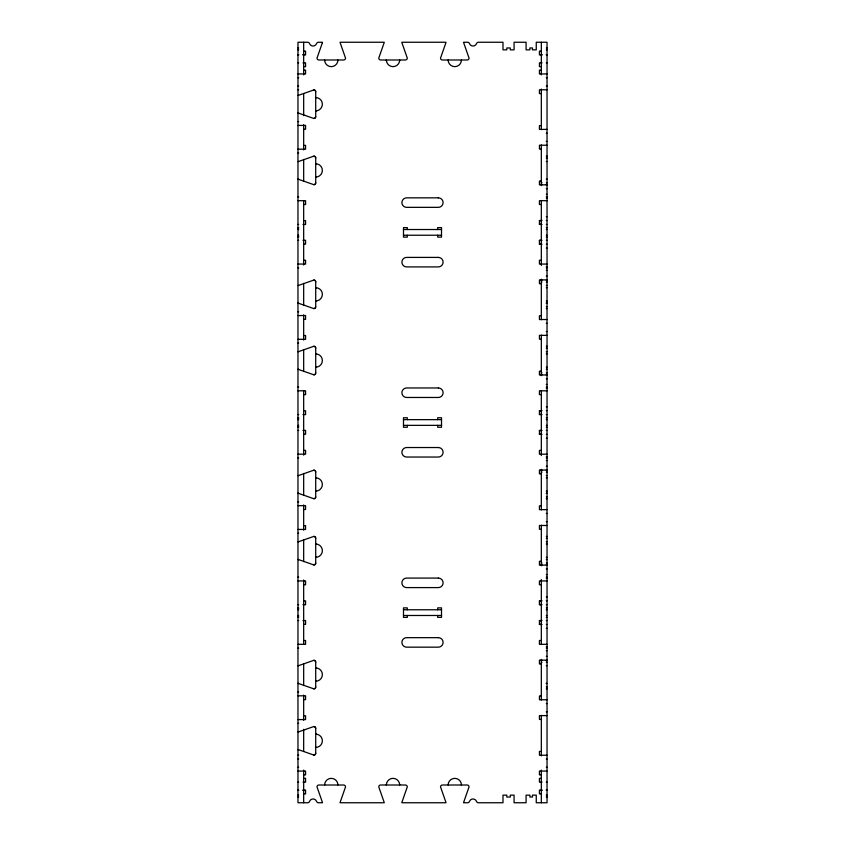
<?xml version="1.0" encoding="UTF-8"?>
<svg xmlns="http://www.w3.org/2000/svg" width="845" height="845" viewBox="0 0 845 845"><rect width="100%" height="100%" fill="white"/><g stroke="black" fill="none" stroke-linecap="round" stroke-linejoin="round"><path stroke-width="1.27" d="M298.507 113.114A1.901 1.901 0 0 0 297.968 113.04A1.901 1.901 0 0 1 298.507 113.114L313.812 118.469A1.901 1.901 0 0 0 315.713 116.568L315.713 91.851A1.901 1.901 0 0 0 313.812 89.95L298.507 95.305A1.901 1.901 0 0 1 297.968 95.39M298.507 179.32A1.901 1.901 0 0 0 297.968 179.235A1.901 1.901 0 0 1 298.507 179.32L313.812 184.675A1.901 1.901 0 0 0 315.713 182.773L315.713 158.057A1.901 1.901 0 0 0 313.812 156.156L298.507 161.511A1.901 1.901 0 0 1 297.968 161.585M298.507 303.239A1.901 1.901 0 0 0 297.968 303.165A1.901 1.901 0 0 1 298.507 303.239L313.812 308.594A1.901 1.901 0 0 0 315.713 306.693L315.713 281.976A1.901 1.901 0 0 0 313.812 280.075L298.507 285.43A1.901 1.901 0 0 1 297.968 285.515M298.507 369.445A1.901 1.901 0 0 0 297.968 369.36A1.901 1.901 0 0 1 298.507 369.445L313.812 374.8A1.901 1.901 0 0 0 315.713 372.899L315.713 348.182A1.901 1.901 0 0 0 313.812 346.281L298.507 351.636A1.901 1.901 0 0 1 297.968 351.71M298.507 493.364A1.901 1.901 0 0 0 297.968 493.29A1.901 1.901 0 0 1 298.507 493.364L313.812 498.719A1.901 1.901 0 0 0 315.713 496.818L315.713 472.101A1.901 1.901 0 0 0 313.812 470.2L298.507 475.555A1.901 1.901 0 0 1 297.968 475.64M298.507 559.57A1.901 1.901 0 0 0 297.968 559.485A1.901 1.901 0 0 1 298.507 559.57L313.812 564.925A1.901 1.901 0 0 0 315.713 563.023L315.713 538.307A1.901 1.901 0 0 0 313.812 536.406L298.507 541.761A1.901 1.901 0 0 1 297.968 541.835M298.507 683.489A1.901 1.901 0 0 0 297.968 683.415A1.901 1.901 0 0 1 298.507 683.489L313.812 688.844A1.901 1.901 0 0 0 315.713 686.943L315.713 662.226A1.901 1.901 0 0 0 313.812 660.325L298.507 665.68A1.901 1.901 0 0 1 297.968 665.765M298.507 749.695A1.901 1.901 0 0 0 297.968 749.61A1.901 1.901 0 0 1 298.507 749.695L313.812 755.05A1.901 1.901 0 0 0 315.713 753.148L315.713 728.432A1.901 1.901 0 0 0 313.812 726.531L298.507 731.886A1.901 1.901 0 0 1 297.968 731.96M297.968 47.954L298.676 47.954M546.314 47.954L547.032 47.954M297.968 49.855L298.676 49.855M546.314 49.855L547.032 49.855M303.672 51.122L305.573 51.122L305.573 54.925L302.954 54.925M541.328 51.122L539.427 51.122L539.427 54.925L542.036 54.925M297.968 54.693L298.676 54.693M302.954 54.693L303.672 54.693M541.328 54.693L542.036 54.693M546.314 54.693L547.032 54.693M297.968 54.925L298.676 54.925M546.314 54.925L547.032 54.925M297.968 62.847L298.676 62.847M302.954 62.847L305.573 62.847L305.573 66.649L303.672 66.649M542.036 62.847L539.427 62.847L539.427 66.649L541.328 66.649M546.314 62.847L547.032 62.847M303.672 70.135L305.573 70.135L305.573 73.938L297.968 73.938M541.328 70.135L539.427 70.135L539.427 73.938L547.032 73.938M297.968 77.74L298.676 77.74M546.314 77.74L547.032 77.74M297.968 85.979L298.676 85.979M546.314 85.979L547.032 85.979M297.968 89.781L298.676 89.781M547.032 89.781L539.427 89.781L539.427 93.584L541.328 93.584M297.968 121.627L298.676 121.627M297.968 125.43L305.573 125.43L305.573 129.232L303.672 129.232M541.328 125.588L539.427 125.588L539.427 129.391L547.032 129.391M546.314 133.193L547.032 133.193M546.314 141.432L547.032 141.432M547.032 145.234L539.427 145.234L539.427 149.037L541.328 149.037M303.672 145.393L305.573 145.393L305.573 149.195L297.968 149.195M297.968 152.998L298.676 152.998M546.314 156.156L547.032 156.156M546.314 158.057L547.032 158.057M546.314 161.511L547.032 161.511M541.328 181.041L539.427 181.041L539.427 184.844L547.032 184.844M541.328 182.773L542.036 182.773M546.314 182.773L547.032 182.773M541.328 184.675L542.036 184.675M546.314 184.675L547.032 184.675M546.314 188.646L547.032 188.646M546.314 194.35L547.032 194.35M297.968 196.885L298.676 196.885M546.314 196.885L547.032 196.885M546.314 198.152L547.032 198.152M297.968 200.687L305.573 200.687L305.573 204.49L303.672 204.49M547.032 200.687L539.427 200.687L539.427 204.49L541.328 204.49M546.314 216.69L547.032 216.69M542.036 220.492L539.427 220.492L539.427 224.453L542.036 224.453M546.314 220.492L547.032 220.492M303.672 220.651L305.573 220.651L305.573 224.453L302.954 224.453M539.427 220.651L541.328 220.651M539.427 224.295L541.328 224.295M297.968 224.453L298.676 224.453M546.314 224.453L547.032 224.453M297.968 227.622L298.676 227.622M546.314 227.622L547.032 227.622M297.968 228.256L298.676 228.256M297.968 229.523L298.676 229.523M403.487 229.523L441.512 229.523M546.314 229.523L547.032 229.523M297.968 235.227L298.676 235.227M403.487 235.227L441.512 235.227M546.314 235.227L547.032 235.227M297.968 236.494L298.676 236.494M297.968 237.128L298.676 237.128M546.314 237.128L547.032 237.128M297.968 240.297L298.676 240.297M302.954 240.297L305.573 240.297L305.573 244.099L303.672 244.099M542.036 240.297L539.427 240.297L539.427 244.258L542.036 244.258M546.314 240.297L547.032 240.297M539.427 240.455L541.328 240.455M539.427 244.099L541.328 244.099M546.314 244.258L547.032 244.258M546.314 248.06L547.032 248.06M303.672 260.26L305.573 260.26L305.573 264.062L297.968 264.062M541.328 260.26L539.427 260.26L539.427 264.062L547.032 264.062M546.314 266.597L547.032 266.597M297.968 267.865L298.676 267.865M546.314 267.865L547.032 267.865M546.314 270.4L547.032 270.4M546.314 276.104L547.032 276.104M547.032 279.906L539.427 279.906L539.427 283.709L541.328 283.709M541.328 280.075L542.036 280.075M546.314 280.075L547.032 280.075M541.328 281.976L542.036 281.976M546.314 281.976L547.032 281.976M546.314 285.43L547.032 285.515M546.314 287.68L547.032 287.68M546.314 300.989L547.032 300.989M546.314 303.165L547.032 303.165M546.314 303.239L547.032 303.239M546.314 306.693L547.032 306.693M546.314 308.594L547.032 308.594M297.968 311.752L298.676 311.752M297.968 315.555L305.573 315.555L305.573 319.357L303.672 319.357M541.328 315.713L539.427 315.713L539.427 319.516L547.032 319.516M546.314 323.318L547.032 323.318M546.314 331.557L547.032 331.557M547.032 335.359L539.427 335.359L539.427 339.162L541.328 339.162M303.672 335.518L305.573 335.518L305.573 339.32L297.968 339.32M297.968 343.123L298.676 343.123M546.314 346.281L547.032 346.281M546.314 348.182L547.032 348.182M546.314 351.71L547.032 351.71M546.314 353.886L547.032 353.886M546.314 367.195L547.032 367.195M541.328 371.166L539.427 371.166L539.427 374.969L547.032 374.969M541.328 372.899L542.036 372.899M546.314 372.899L547.032 372.899M541.328 374.8L542.036 374.8M546.314 374.8L547.032 374.8M546.314 378.771L547.032 378.771M546.314 384.475L547.032 384.475M297.968 387.01L298.676 387.01M546.314 387.01L547.032 387.01M546.314 388.277L547.032 388.277M297.968 390.812L305.573 390.812L305.573 394.615L303.672 394.615M547.032 390.812L539.427 390.812L539.427 394.615L541.328 394.615M546.314 406.815L547.032 406.815M542.036 410.617L539.427 410.617L539.427 414.578L542.036 414.578M546.314 410.617L547.032 410.617M303.672 410.776L305.573 410.776L305.573 414.578L302.954 414.578M539.427 410.776L541.328 410.776M539.427 414.42L541.328 414.42M297.968 414.578L298.676 414.578M546.314 414.578L547.032 414.578M297.968 417.747L298.676 417.747M546.314 417.747L547.032 417.747M297.968 418.381L298.676 418.381M297.968 419.648L298.676 419.648M403.487 419.648L441.512 419.648M546.314 419.648L547.032 419.648M297.968 425.352L298.676 425.352M403.487 425.352L441.512 425.352M546.314 425.352L547.032 425.352M297.968 426.619L298.676 426.619M297.968 427.253L298.676 427.253M546.314 427.253L547.032 427.253M297.968 430.422L298.676 430.422M302.954 430.422L305.573 430.422L305.573 434.224L303.672 434.224M542.036 430.422L539.427 430.422L539.427 434.383L542.036 434.383M546.314 430.422L547.032 430.422M539.427 430.58L541.328 430.58M539.427 434.224L541.328 434.224M546.314 434.383L547.032 434.383M546.314 438.185L547.032 438.185M303.672 450.385L305.573 450.385L305.573 454.187L297.968 454.187M541.328 450.385L539.427 450.385L539.427 454.187L547.032 454.187M546.314 456.722L547.032 456.722M297.968 457.99L298.676 457.99M546.314 457.99L547.032 457.99M546.314 460.525L547.032 460.525M546.314 466.229L547.032 466.229M547.032 470.031L539.427 470.031L539.427 473.834L541.328 473.834M541.328 470.2L542.036 470.2M546.314 470.2L547.032 470.2M541.328 472.101L542.036 472.101M546.314 472.101L547.032 472.101M546.314 475.555L547.032 475.555M546.314 477.805L547.032 477.805M546.314 491.114L547.032 491.114M546.314 493.29L547.032 493.29M546.314 493.364L547.032 493.364M546.314 496.818L547.032 496.818M546.314 498.719L547.032 498.719M297.968 501.877L298.676 501.877M297.968 505.68L305.573 505.68L305.573 509.482L303.672 509.482M541.328 505.838L539.427 505.838L539.427 509.641L547.032 509.641M546.314 513.443L547.032 513.443M546.314 521.682L547.032 521.682M547.032 525.484L539.427 525.484L539.427 529.287L541.328 529.287M303.672 525.643L305.573 525.643L305.573 529.445L297.968 529.445M297.968 533.248L298.676 533.248M546.314 536.406L547.032 536.406M546.314 538.307L547.032 538.307M546.314 541.761L547.032 541.761M546.314 544.011L547.032 544.011M546.314 557.32L547.032 557.32M541.328 561.291L539.427 561.291L539.427 565.094L547.032 565.094M541.328 563.023L542.036 563.023M546.314 563.023L547.032 563.023M541.328 564.925L542.036 564.925M546.314 564.925L547.032 564.925M546.314 568.896L547.032 568.896M546.314 574.6L547.032 574.6M297.968 577.135L298.676 577.135M546.314 577.135L547.032 577.135M546.314 578.403L547.032 578.403M297.968 580.938L305.573 580.938L305.573 584.74L303.672 584.74M547.032 580.938L539.427 580.938L539.427 584.74L541.328 584.74M546.314 596.94L547.032 596.94M542.036 600.742L539.427 600.742L539.427 604.703L542.036 604.703M546.314 600.742L547.032 600.742M303.672 600.901L305.573 600.901L305.573 604.703L302.954 604.703M539.427 600.901L541.328 600.901M539.427 604.545L541.328 604.545M297.968 604.703L298.676 604.703M546.314 604.703L547.032 604.703M297.968 607.872L298.676 607.872M546.314 607.872L547.032 607.872M297.968 608.506L298.676 608.506M297.968 609.773L298.676 609.773M403.487 609.773L441.512 609.773M546.314 609.773L547.032 609.773M297.968 615.477L298.676 615.477M403.487 615.477L441.512 615.477M546.314 615.477L547.032 615.477M297.968 616.744L298.676 616.744M297.968 617.378L298.676 617.378M546.314 617.378L547.032 617.378M297.968 620.547L298.676 620.547M302.954 620.547L305.573 620.547L305.573 624.349L303.672 624.349M542.036 620.547L539.427 620.547L539.427 624.508L542.036 624.508M546.314 620.547L547.032 620.547M539.427 620.705L541.328 620.705M539.427 624.349L541.328 624.349M546.314 624.508L547.032 624.508M546.314 628.31L547.032 628.31M303.672 640.51L305.573 640.51L305.573 644.312L297.968 644.312M541.328 640.51L539.427 640.51L539.427 644.312L547.032 644.312M546.314 646.847L547.032 646.847M297.968 648.115L298.676 648.115M546.314 648.115L547.032 648.115M546.314 650.65L547.032 650.65M546.314 656.354L547.032 656.354M547.032 660.156L539.427 660.156L539.427 663.959L541.328 663.959M541.328 660.325L542.036 660.325M546.314 660.325L547.032 660.325M541.328 662.226L542.036 662.226M546.314 662.226L547.032 662.226M546.314 665.68L547.032 665.68M546.314 683.415L547.032 683.415M546.314 683.489L547.032 683.489M546.314 686.943L547.032 686.943M546.314 688.844L547.032 688.844M297.968 692.002L298.676 692.002M297.968 695.805L305.573 695.805L305.573 699.607L303.672 699.607M541.328 695.963L539.427 695.963L539.427 699.766L547.032 699.766M546.314 703.568L547.032 703.568M546.314 711.807L547.032 711.807M547.032 715.609L539.427 715.609L539.427 719.412L541.328 719.412M303.672 715.768L305.573 715.768L305.573 719.57L297.968 719.57M297.968 723.373L298.676 723.373M541.328 751.416L539.427 751.416L539.427 755.219L547.032 755.219M297.968 755.219L298.676 755.219M297.968 759.021L298.676 759.021M546.314 759.021L547.032 759.021M297.968 767.26L298.676 767.26M546.314 767.26L547.032 767.26M297.968 771.062L305.573 771.062L305.573 774.865L303.672 774.865M547.032 771.062L539.427 771.062L539.427 774.865L541.328 774.865M303.672 778.351L305.573 778.351L305.573 782.153L302.954 782.153M541.328 778.351L539.427 778.351L539.427 782.153L542.036 782.153M297.968 782.153L298.676 782.153M546.314 782.153L547.032 782.153M297.968 790.075L298.676 790.075M302.954 790.075L305.573 790.075L305.573 793.877L303.672 793.877M542.036 790.075L539.427 790.075L539.427 793.877L541.328 793.877M546.314 790.075L547.032 790.075M297.968 790.307L298.676 790.307M302.954 790.307L303.672 790.307M541.328 790.307L542.036 790.307M546.314 790.307L547.032 790.307M297.968 795.145L298.676 795.145M546.314 795.145L547.032 795.145M297.968 797.046L298.676 797.046M546.314 797.046L547.032 797.046M541.328 42.25L541.328 74.888M541.328 89.074L541.328 129.634M541.328 144.991L541.328 185.562M541.328 200.466L541.328 265.436M541.328 279.199L541.328 319.759M541.328 335.127L541.328 375.687M541.328 390.591L541.328 455.561M541.328 469.324L541.328 509.884M541.328 525.252L541.328 565.812M541.328 579.564L541.328 644.534M541.328 659.438L541.328 700.009M541.328 715.377L541.328 755.926M541.328 770.112L541.328 802.75M437.71 229.523L437.71 227.622L441.512 227.622L441.512 237.128L437.71 237.128L437.71 235.227M437.71 419.648L437.71 417.747L441.512 417.747L441.512 427.253L437.71 427.253L437.71 425.352M437.71 609.773L437.71 607.872L441.512 607.872L441.512 617.378L437.71 617.378L437.71 615.477M407.29 229.523L407.29 227.622L403.487 227.622L403.487 237.128L407.29 237.128L407.29 235.227M407.29 419.648L407.29 417.747L403.487 417.747L403.487 427.253L407.29 427.253L407.29 425.352M407.29 609.773L407.29 607.872L403.487 607.872L403.487 617.378L407.29 617.378L407.29 615.477M303.672 42.25L303.672 74.888M303.672 93.763L303.672 115.659M303.672 124.722L303.672 149.914M303.672 159.451L303.672 181.4M303.672 200.687L303.672 265.013M303.672 283.35L303.672 305.298M303.672 314.847L303.672 340.039M303.672 349.576L303.672 371.525M303.672 390.812L303.672 455.138M303.672 473.475L303.672 495.423M303.672 504.961L303.672 530.153M303.672 539.701L303.672 561.65M303.672 579.987L303.672 644.312M303.672 663.6L303.672 685.548M303.672 695.086L303.672 720.278M303.672 729.341L303.672 751.237M303.672 770.112L303.672 802.75M448.135 785.005A6.654 6.654 0 0 1 454.79 778.351A6.654 6.654 0 0 1 461.444 785.005M386.408 784.403A6.654 6.654 0 0 0 386.376 785.005A6.654 6.654 0 0 1 393.031 778.351A6.654 6.654 0 0 1 399.685 785.005A6.654 6.654 0 0 0 399.653 784.403M324.617 785.005A6.654 6.654 0 0 1 331.272 778.351A6.654 6.654 0 0 1 337.926 785.005M316.315 747.413A6.654 6.654 0 0 1 315.713 747.445A6.654 6.654 0 0 0 322.367 740.79A6.654 6.654 0 0 0 315.713 734.136A6.654 6.654 0 0 1 316.315 734.157M316.315 681.218A6.654 6.654 0 0 1 315.713 681.239A6.654 6.654 0 0 0 322.367 674.585A6.654 6.654 0 0 0 315.713 667.93A6.654 6.654 0 0 1 316.315 667.962M461.444 59.995A6.654 6.654 0 0 1 454.79 66.649A6.654 6.654 0 0 1 448.135 59.995M386.408 60.597A6.654 6.654 0 0 1 386.376 59.995A6.654 6.654 0 0 0 393.031 66.649A6.654 6.654 0 0 0 399.685 59.995A6.654 6.654 0 0 1 399.653 60.597M337.926 59.995A6.654 6.654 0 0 1 331.272 66.649A6.654 6.654 0 0 1 324.617 59.995M316.315 177.038A6.654 6.654 0 0 1 315.713 177.07A6.654 6.654 0 0 0 322.367 170.415A6.654 6.654 0 0 0 315.713 163.761A6.654 6.654 0 0 1 316.315 163.782M316.315 110.843A6.654 6.654 0 0 1 315.713 110.864A6.654 6.654 0 0 0 322.367 104.21A6.654 6.654 0 0 0 315.713 97.555A6.654 6.654 0 0 1 316.315 97.587M316.315 367.163A6.654 6.654 0 0 1 315.713 367.195A6.654 6.654 0 0 0 322.367 360.54A6.654 6.654 0 0 0 315.713 353.886A6.654 6.654 0 0 1 316.315 353.907M316.315 300.968A6.654 6.654 0 0 1 315.713 300.989A6.654 6.654 0 0 0 322.367 294.335A6.654 6.654 0 0 0 315.713 287.68A6.654 6.654 0 0 1 316.315 287.712M316.315 557.288A6.654 6.654 0 0 1 315.713 557.32A6.654 6.654 0 0 0 322.367 550.665A6.654 6.654 0 0 0 315.713 544.011A6.654 6.654 0 0 1 316.315 544.032M316.315 491.093A6.654 6.654 0 0 1 315.713 491.114A6.654 6.654 0 0 0 322.367 484.46A6.654 6.654 0 0 0 315.713 477.805A6.654 6.654 0 0 1 316.315 477.837M313.812 280.075A1.901 1.901 0 0 1 315.713 281.976M315.713 306.693A1.901 1.901 0 0 1 313.812 308.594M313.812 346.281A1.901 1.901 0 0 1 315.713 348.182M315.713 372.899A1.901 1.901 0 0 1 313.812 374.8M313.812 470.2A1.901 1.901 0 0 1 315.713 472.101M315.713 496.818A1.901 1.901 0 0 1 313.812 498.719M313.812 536.406A1.901 1.901 0 0 1 315.713 538.307M315.713 563.023A1.901 1.901 0 0 1 313.812 564.925M313.812 660.325A1.901 1.901 0 0 1 315.713 662.226M315.713 686.943A1.901 1.901 0 0 1 313.812 688.844M313.812 726.531A1.901 1.901 0 0 1 315.713 728.432M315.713 753.148A1.901 1.901 0 0 1 313.812 755.05M313.812 89.95A1.901 1.901 0 0 1 315.713 91.851M315.713 116.568A1.901 1.901 0 0 1 313.812 118.469M313.812 156.156A1.901 1.901 0 0 1 315.713 158.057M315.713 182.773A1.901 1.901 0 0 1 313.812 184.675M322.367 42.789L317.012 58.094A1.901 1.901 0 0 0 318.914 59.995L343.63 59.995A1.901 1.901 0 0 0 345.531 58.094L340.176 42.789A1.901 1.901 0 0 1 340.102 42.25L384.211 42.25A1.901 1.901 0 0 1 384.126 42.789L378.771 58.094A1.901 1.901 0 0 0 380.672 59.995L405.389 59.995A1.901 1.901 0 0 0 407.29 58.094L401.935 42.789A1.901 1.901 0 0 1 401.85 42.25L445.97 42.25A1.901 1.901 0 0 1 445.885 42.789L440.53 58.094A1.901 1.901 0 0 0 442.431 59.995L467.148 59.995A1.901 1.901 0 0 0 469.049 58.094L463.694 42.789A1.901 1.901 0 0 1 463.62 42.25L467.623 42.25A1.901 1.901 0 0 1 469.419 43.517A3.802 3.802 0 0 0 476.591 43.517A1.901 1.901 0 0 1 478.376 42.25L502.986 42.25L502.986 49.855L506.789 49.855L506.789 47.954L510.274 47.954L510.274 49.855L514.077 49.855L514.077 42.25L526.086 42.25L526.086 49.855L529.889 49.855L529.889 47.954L532.456 47.954L532.456 49.855L536.258 49.855L536.258 42.25L547.032 42.25L547.032 802.75L536.258 802.75L536.258 795.145L532.456 795.145L532.456 797.046L529.889 797.046L529.889 795.145L526.086 795.145L526.086 802.75L514.077 802.75L514.077 795.145L510.274 795.145L510.274 797.046L506.789 797.046L506.789 795.145L502.986 795.145L502.986 802.75L478.376 802.75A1.901 1.901 0 0 1 476.591 801.482A3.802 3.802 0 0 0 469.419 801.482A1.901 1.901 0 0 1 467.623 802.75L463.609 802.75A1.901 1.901 0 0 1 463.694 802.211L469.049 786.906A1.901 1.901 0 0 0 467.148 785.005L442.431 785.005A1.901 1.901 0 0 0 440.53 786.906L445.885 802.211A1.901 1.901 0 0 1 445.959 802.75L401.85 802.75A1.901 1.901 0 0 1 401.935 802.211L407.29 786.906A1.901 1.901 0 0 0 405.389 785.005L380.672 785.005A1.901 1.901 0 0 0 378.771 786.906L384.126 802.211A1.901 1.901 0 0 1 384.2 802.75L340.091 802.75A1.901 1.901 0 0 1 340.176 802.211L345.531 786.906A1.901 1.901 0 0 0 343.63 785.005L318.914 785.005A1.901 1.901 0 0 0 317.012 786.906L322.367 802.211A1.901 1.901 0 0 1 322.441 802.75L318.438 802.75A1.901 1.901 0 0 1 316.643 801.482A3.802 3.802 0 0 0 309.471 801.482A1.901 1.901 0 0 1 307.686 802.75L297.968 802.75L297.968 42.25L307.686 42.25A1.901 1.901 0 0 1 309.471 43.517A3.802 3.802 0 0 0 316.643 43.517A1.901 1.901 0 0 1 318.438 42.25L322.452 42.25A1.901 1.901 0 0 1 322.367 42.789M547.032 179.235L546.314 179.235L547.032 179.32M438.344 197.836L406.656 197.836A4.753 4.753 0 0 0 401.903 202.589A4.753 4.753 0 0 0 406.656 207.342L438.344 207.342A4.753 4.753 0 0 0 443.097 202.589A4.753 4.753 0 0 0 438.344 197.836M438.344 257.408L406.656 257.408A4.753 4.753 0 0 0 401.903 262.161A4.753 4.753 0 0 0 406.656 266.914L438.344 266.914A4.753 4.753 0 0 0 443.097 262.161A4.753 4.753 0 0 0 438.344 257.408M547.032 369.36L546.314 369.36L547.032 369.445M438.344 387.961L406.656 387.961A4.753 4.753 0 0 0 401.903 392.714A4.753 4.753 0 0 0 406.656 397.467L438.344 397.467A4.753 4.753 0 0 0 443.097 392.714A4.753 4.753 0 0 0 438.344 387.961M438.344 447.533L406.656 447.533A4.753 4.753 0 0 0 401.903 452.286A4.753 4.753 0 0 0 406.656 457.039L438.344 457.039A4.753 4.753 0 0 0 443.097 452.286A4.753 4.753 0 0 0 438.344 447.533M547.032 559.485L546.314 559.485L547.032 559.57M438.344 578.086L406.656 578.086A4.753 4.753 0 0 0 401.903 582.839A4.753 4.753 0 0 0 406.656 587.592L438.344 587.592A4.753 4.753 0 0 0 443.097 582.839A4.753 4.753 0 0 0 438.344 578.086M438.344 637.658L406.656 637.658A4.753 4.753 0 0 0 401.903 642.411A4.753 4.753 0 0 0 406.656 647.164L438.344 647.164A4.753 4.753 0 0 0 443.097 642.411A4.753 4.753 0 0 0 438.344 637.658"/></g></svg>
